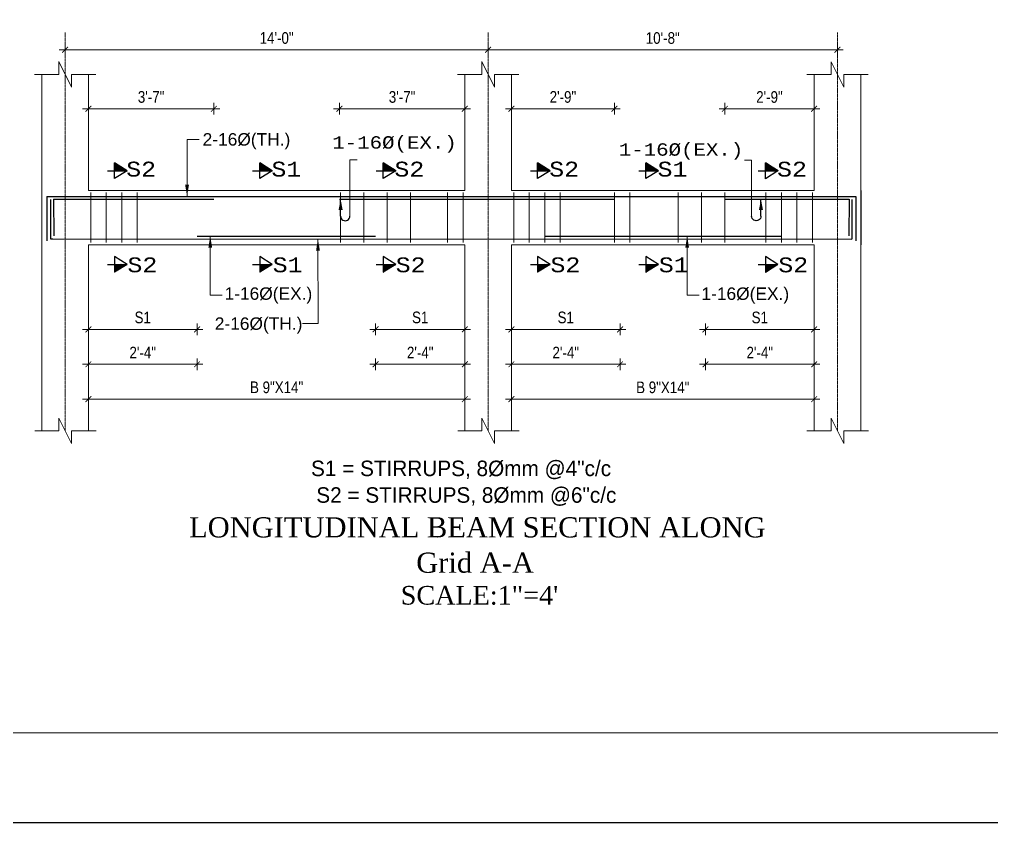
# Model space of a CAD drawing. Header units: inches. Extents: x -2812 to 9774, y -15726 to -746.
# Drawn here: x -1660 to -1159, y -12539 to -12125 of the extents above; entities that cross this region are included whole.
import ezdxf

# ---------------------------------------------------------------- set-up
doc = ezdxf.new("R2010")
doc.units = ezdxf.units.IN
doc.header["$LTSCALE"] = 17
doc.header["$MEASUREMENT"] = 0
for name, pattern in [('ACAD_ISO02W100', [15, 12, -3]), ('ACAD_ISO03W100', [30, 12, -18]), ('CENTER2', [1.125, 0.75, -0.125, 0.125, -0.125])]:
    doc.linetypes.add(name, pattern=pattern)
for name, color, linetype, lineweight in [('09 CONTINUITY', 7, 'Continuous', 9), ('15 CENTER', 113, 'CENTER2', 15), ('15 EXT BAR DIMENSION', 130, 'Continuous', 15), ('15 TEXT', 7, 'Continuous', 15), ('20 BEAM ELEVATION', 140, 'ACAD_ISO03W100', 20), ('20 BEAM SECTION ARROW', 7, 'ACAD_ISO02W100', 20), ('20 STIRRUPS', 137, 'Continuous', 20), ('25 BOT BAR', 12, 'Continuous', 25), ('30 EXTRABAR', 6, 'Continuous', 30), ('30 RENFORCEMENT', 12, 'Continuous', 30), ('ELE1', 3, 'Continuous', 9), ('MARK', 1, 'Continuous', 25), ('Profile ele', 4, 'Continuous', 25), ('RINF', 4, 'Continuous', 25)]:
    doc.layers.add(name, color=color, linetype=linetype, lineweight=lineweight)
doc.layers.add('Dim', color=1, linetype='Continuous')
doc.styles.add('ARIAL', font='arial.ttf')
doc.styles.add('CUNEW', font='cour.ttf')
doc.styles.add('ordinary', font='ARIALN.TTF')
doc.styles.add('TEX8', font='cour.ttf', dxfattribs={"width": 0.75})
doc.dimstyles.new('SUREN 1', dxfattribs={"dimtxt": 0.75, "dimasz": 6, "dimexe": 1.5, "dimexo": 1.5, "dimgap": 1, "dimtad": 1, "dimdec": 1, "dimzin": 3, "dimdsep": 46, "dimlunit": 4, "dimtxsty": 'TEX8', "dimblk": 'ARCHTICK', "dimcen": 0.09375, "dimclrd": 1, "dimclre": 1, "dimclrt": 256, "dimadec": 0, "dimazin": 0, "dimtfac": 0.75, "dimtdec": 1, "dimtmove": 1, "dimatfit": 3, "dimfxl": 1, "dimtolj": 1, "dimtzin": 0, "dimlwd": 9, "dimlwe": 9, "dimarcsym": 0})
doc.dimstyles.new('SUREN 4', dxfattribs={"dimtxt": 4, "dimasz": 3, "dimexe": 3, "dimexo": 0, "dimgap": 3, "dimtad": 1, "dimdec": 0, "dimzin": 3, "dimdsep": 46, "dimlunit": 4, "dimtxsty": 'ordinary', "dimblk": 'ARCHTICK', "dimcen": 8, "dimdle": 3, "dimclrd": 1, "dimclre": 5, "dimclrt": 256, "dimadec": 3, "dimazin": 0, "dimtfac": 1, "dimtdec": 0, "dimtmove": 1, "dimatfit": 3, "dimfxl": 3, "dimfxlon": 1, "dimfrac": 1, "dimtolj": 1, "dimtzin": 0, "dimlwd": 5, "dimlwe": 5, "dimarcsym": 0})

# ---------------------------------------------------------------- blocks, each defined once
blk = doc.blocks.new('_ArchTick')
at = {"color": 0, "linetype": 'ByBlock', "const_width": 0.15}
blk.add_lwpolyline([(-0.5, -0.5), (0.5, 0.5)], dxfattribs=at)
blk = doc.blocks.new('*D1368')
at = {"layer": 'Defpoints', "color": 0, "transparency": 16777216}
for p in [(16906.73, -9446.95), (16962.73, -9446.95), (16962.73, -9490.56)]:
    blk.add_point(p, dxfattribs=at)
at = {"layer": 'Dim', "color": 5, "lineweight": 5, "transparency": 16777216}
for p, q in [((16906.73, -9487.56), (16906.73, -9493.56)), ((16962.73, -9487.56), (16962.73, -9493.56))]:
    blk.add_line(p, q, dxfattribs=at)
at = {"layer": 'Dim', "color": 1, "lineweight": 5, "transparency": 16777216}
blk.add_line((16903.73, -9490.56), (16965.73, -9490.56), dxfattribs=at)
at = {"layer": 'Dim', "color": 1, "lineweight": 5, "transparency": 16777216, "xscale": 3, "yscale": 3, "zscale": 3, "rotation": 180}
blk.add_blockref('_ArchTick', (16906.73, -9490.56), dxfattribs=at)
at = {"layer": 'Dim', "color": 1, "lineweight": 5, "transparency": 16777216, "xscale": 3, "yscale": 3, "zscale": 3}
blk.add_blockref('_ArchTick', (16962.73, -9490.56), dxfattribs=at)
at = {"layer": 'Dim', "transparency": 16777216, "insert": (16934.73, -9484.45), "char_height": 6, "attachment_point": 5, "style": 'ordinary'}
blk.add_mtext('\\A1;S1', dxfattribs=at)
blk = doc.blocks.new('*D1369')
at = {"layer": 'Defpoints', "color": 0, "transparency": 16777216}
for p in [(16906.73, -9446.95), (16962.73, -9446.95), (16906.73, -9508.56)]:
    blk.add_point(p, dxfattribs=at)
at = {"layer": 'Dim', "color": 1, "lineweight": 5, "transparency": 16777216}
blk.add_line((16965.73, -9508.56), (16903.73, -9508.56), dxfattribs=at)
at = {"layer": 'Dim', "color": 5, "lineweight": 5, "transparency": 16777216}
for p, q in [((16906.73, -9505.56), (16906.73, -9511.56)), ((16962.73, -9505.56), (16962.73, -9511.56))]:
    blk.add_line(p, q, dxfattribs=at)
at = {"layer": 'Dim', "color": 1, "lineweight": 5, "transparency": 16777216, "xscale": 3, "yscale": 3, "zscale": 3, "rotation": 180}
blk.add_blockref('_ArchTick', (16906.73, -9508.56), dxfattribs=at)
at = {"layer": 'Dim', "color": 1, "lineweight": 5, "transparency": 16777216, "xscale": 3, "yscale": 3, "zscale": 3}
blk.add_blockref('_ArchTick', (16962.73, -9508.56), dxfattribs=at)
at = {"layer": 'Dim', "transparency": 16777216, "insert": (16934.73, -9502.54), "char_height": 6, "attachment_point": 5, "style": 'ordinary'}
blk.add_mtext('\\A1;2\'-4"', dxfattribs=at)
blk = doc.blocks.new('*D1370')
at = {"layer": 'Defpoints', "color": 0, "transparency": 16777216}
for p in [(17124.73, -9446.95), (17180.73, -9446.95), (17180.73, -9490.56)]:
    blk.add_point(p, dxfattribs=at)
at = {"layer": 'Dim', "color": 5, "lineweight": 5, "transparency": 16777216}
for p, q in [((17124.73, -9487.56), (17124.73, -9493.56)), ((17180.73, -9487.56), (17180.73, -9493.56))]:
    blk.add_line(p, q, dxfattribs=at)
at = {"layer": 'Dim', "color": 1, "lineweight": 5, "transparency": 16777216}
blk.add_line((17121.73, -9490.56), (17183.73, -9490.56), dxfattribs=at)
at = {"layer": 'Dim', "color": 1, "lineweight": 5, "transparency": 16777216, "xscale": 3, "yscale": 3, "zscale": 3, "rotation": 180}
blk.add_blockref('_ArchTick', (17124.73, -9490.56), dxfattribs=at)
at = {"layer": 'Dim', "color": 1, "lineweight": 5, "transparency": 16777216, "xscale": 3, "yscale": 3, "zscale": 3}
blk.add_blockref('_ArchTick', (17180.73, -9490.56), dxfattribs=at)
at = {"layer": 'Dim', "transparency": 16777216, "insert": (17152.73, -9484.45), "char_height": 6, "attachment_point": 5, "style": 'ordinary'}
blk.add_mtext('\\A1;S1', dxfattribs=at)
blk = doc.blocks.new('*D1371')
at = {"layer": 'Defpoints', "color": 0, "transparency": 16777216}
for p in [(17124.73, -9446.95), (17180.73, -9446.95), (17124.73, -9508.56)]:
    blk.add_point(p, dxfattribs=at)
at = {"layer": 'Dim', "color": 1, "lineweight": 5, "transparency": 16777216}
blk.add_line((17183.73, -9508.56), (17121.73, -9508.56), dxfattribs=at)
at = {"layer": 'Dim', "color": 5, "lineweight": 5, "transparency": 16777216}
for p, q in [((17124.73, -9505.56), (17124.73, -9511.56)), ((17180.73, -9505.56), (17180.73, -9511.56))]:
    blk.add_line(p, q, dxfattribs=at)
at = {"layer": 'Dim', "color": 1, "lineweight": 5, "transparency": 16777216, "xscale": 3, "yscale": 3, "zscale": 3, "rotation": 180}
blk.add_blockref('_ArchTick', (17124.73, -9508.56), dxfattribs=at)
at = {"layer": 'Dim', "color": 1, "lineweight": 5, "transparency": 16777216, "xscale": 3, "yscale": 3, "zscale": 3}
blk.add_blockref('_ArchTick', (17180.73, -9508.56), dxfattribs=at)
at = {"layer": 'Dim', "transparency": 16777216, "insert": (17152.73, -9502.54), "char_height": 6, "attachment_point": 5, "style": 'ordinary'}
blk.add_mtext('\\A1;2\'-4"', dxfattribs=at)
blk = doc.blocks.new('*D1372')
at = {"layer": 'Defpoints', "color": 0, "transparency": 16777216}
for p in [(17054.73, -9446.95), (17100.73, -9446.95), (17054.73, -9490.56)]:
    blk.add_point(p, dxfattribs=at)
at = {"layer": 'Dim', "color": 5, "lineweight": 5, "transparency": 16777216}
for p, q in [((17054.73, -9487.56), (17054.73, -9493.56)), ((17100.73, -9487.56), (17100.73, -9493.56))]:
    blk.add_line(p, q, dxfattribs=at)
at = {"layer": 'Dim', "color": 1, "lineweight": 5, "transparency": 16777216}
blk.add_line((17103.73, -9490.56), (17051.73, -9490.56), dxfattribs=at)
at = {"layer": 'Dim', "color": 1, "lineweight": 5, "transparency": 16777216, "xscale": 3, "yscale": 3, "zscale": 3, "rotation": 180}
blk.add_blockref('_ArchTick', (17054.73, -9490.56), dxfattribs=at)
at = {"layer": 'Dim', "color": 1, "lineweight": 5, "transparency": 16777216, "xscale": 3, "yscale": 3, "zscale": 3}
blk.add_blockref('_ArchTick', (17100.73, -9490.56), dxfattribs=at)
at = {"layer": 'Dim', "transparency": 16777216, "insert": (17077.73, -9484.45), "char_height": 6, "attachment_point": 5, "style": 'ordinary'}
blk.add_mtext('\\A1;S1', dxfattribs=at)
blk = doc.blocks.new('*D1373')
at = {"layer": 'Defpoints', "color": 0, "transparency": 16777216}
for p in [(17054.73, -9446.95), (17100.73, -9446.95), (17054.73, -9508.56)]:
    blk.add_point(p, dxfattribs=at)
at = {"layer": 'Dim', "color": 1, "lineweight": 5, "transparency": 16777216}
blk.add_line((17103.73, -9508.56), (17051.73, -9508.56), dxfattribs=at)
at = {"layer": 'Dim', "color": 5, "lineweight": 5, "transparency": 16777216}
for p, q in [((17054.73, -9505.56), (17054.73, -9511.56)), ((17100.73, -9505.56), (17100.73, -9511.56))]:
    blk.add_line(p, q, dxfattribs=at)
at = {"layer": 'Dim', "color": 1, "lineweight": 5, "transparency": 16777216, "xscale": 3, "yscale": 3, "zscale": 3, "rotation": 180}
blk.add_blockref('_ArchTick', (17054.73, -9508.56), dxfattribs=at)
at = {"layer": 'Dim', "color": 1, "lineweight": 5, "transparency": 16777216, "xscale": 3, "yscale": 3, "zscale": 3}
blk.add_blockref('_ArchTick', (17100.73, -9508.56), dxfattribs=at)
at = {"layer": 'Dim', "transparency": 16777216, "insert": (17077.73, -9502.54), "char_height": 6, "attachment_point": 5, "style": 'ordinary'}
blk.add_mtext('\\A1;2\'-4"', dxfattribs=at)
blk = doc.blocks.new('*D1374')
at = {"layer": 'Defpoints', "color": 0, "transparency": 16777216}
for p in [(17224.73, -9446.97), (17280.73, -9446.97), (17280.73, -9490.58)]:
    blk.add_point(p, dxfattribs=at)
at = {"layer": 'Dim', "color": 5, "lineweight": 5, "transparency": 16777216}
for p, q in [((17224.73, -9487.58), (17224.73, -9493.58)), ((17280.73, -9487.58), (17280.73, -9493.58))]:
    blk.add_line(p, q, dxfattribs=at)
at = {"layer": 'Dim', "color": 1, "lineweight": 5, "transparency": 16777216}
blk.add_line((17221.73, -9490.58), (17283.73, -9490.58), dxfattribs=at)
at = {"layer": 'Dim', "color": 1, "lineweight": 5, "transparency": 16777216, "xscale": 3, "yscale": 3, "zscale": 3, "rotation": 180}
blk.add_blockref('_ArchTick', (17224.73, -9490.58), dxfattribs=at)
at = {"layer": 'Dim', "color": 1, "lineweight": 5, "transparency": 16777216, "xscale": 3, "yscale": 3, "zscale": 3}
blk.add_blockref('_ArchTick', (17280.73, -9490.58), dxfattribs=at)
at = {"layer": 'Dim', "transparency": 16777216, "insert": (17252.73, -9484.47), "char_height": 6, "attachment_point": 5, "style": 'ordinary'}
blk.add_mtext('\\A1;S1', dxfattribs=at)
blk = doc.blocks.new('*D1375')
at = {"layer": 'Defpoints', "color": 0, "transparency": 16777216}
for p in [(17224.73, -9446.97), (17280.73, -9446.97), (17280.73, -9508.58)]:
    blk.add_point(p, dxfattribs=at)
at = {"layer": 'Dim', "color": 1, "lineweight": 5, "transparency": 16777216}
blk.add_line((17221.73, -9508.58), (17283.73, -9508.58), dxfattribs=at)
at = {"layer": 'Dim', "color": 5, "lineweight": 5, "transparency": 16777216}
for p, q in [((17224.73, -9505.58), (17224.73, -9511.58)), ((17280.73, -9505.58), (17280.73, -9511.58))]:
    blk.add_line(p, q, dxfattribs=at)
at = {"layer": 'Dim', "color": 1, "lineweight": 5, "transparency": 16777216, "xscale": 3, "yscale": 3, "zscale": 3, "rotation": 180}
blk.add_blockref('_ArchTick', (17224.73, -9508.58), dxfattribs=at)
at = {"layer": 'Dim', "color": 1, "lineweight": 5, "transparency": 16777216, "xscale": 3, "yscale": 3, "zscale": 3}
blk.add_blockref('_ArchTick', (17280.73, -9508.58), dxfattribs=at)
at = {"layer": 'Dim', "transparency": 16777216, "insert": (17252.73, -9502.56), "char_height": 6, "attachment_point": 5, "style": 'ordinary'}
blk.add_mtext('\\A1;2\'-4"', dxfattribs=at)
blk = doc.blocks.new('*D1376')
at = {"layer": 'Defpoints', "color": 0, "transparency": 16777216}
for p in [(16906.73, -9526.56), (17100.73, -9526.56), (17100.73, -9526.56)]:
    blk.add_point(p, dxfattribs=at)
at = {"layer": 'Dim', "color": 5, "lineweight": 5, "transparency": 16777216}
for p, q in [((16906.73, -9526.56), (16906.73, -9523.56)), ((17100.73, -9526.56), (17100.73, -9523.56))]:
    blk.add_line(p, q, dxfattribs=at)
at = {"layer": 'Dim', "color": 1, "lineweight": 5, "transparency": 16777216}
blk.add_line((16903.73, -9526.56), (17103.73, -9526.56), dxfattribs=at)
at = {"layer": 'Dim', "color": 1, "lineweight": 5, "transparency": 16777216, "xscale": 3, "yscale": 3, "zscale": 3, "rotation": 180}
blk.add_blockref('_ArchTick', (16906.73, -9526.56), dxfattribs=at)
at = {"layer": 'Dim', "color": 1, "lineweight": 5, "transparency": 16777216, "xscale": 3, "yscale": 3, "zscale": 3}
blk.add_blockref('_ArchTick', (17100.73, -9526.56), dxfattribs=at)
at = {"layer": 'Dim', "transparency": 16777216, "insert": (17003.73, -9520.49), "char_height": 6, "attachment_point": 5, "style": 'ordinary'}
blk.add_mtext('\\A1;B 9"X14"', dxfattribs=at)
blk = doc.blocks.new('*D1377')
at = {"layer": 'Defpoints', "color": 0, "transparency": 16777216}
for p in [(17124.73, -9526.56), (17280.73, -9526.58, 0), (17280.73, -9526.58)]:
    blk.add_point(p, dxfattribs=at)
at = {"layer": 'Dim', "color": 5, "lineweight": 5, "transparency": 16777216}
for p, q in [((17280.73, -9526.58), (17280.73, -9523.58)), ((17124.73, -9526.56), (17124.73, -9529.58))]:
    blk.add_line(p, q, dxfattribs=at)
at = {"layer": 'Dim', "color": 1, "lineweight": 5, "transparency": 16777216}
blk.add_line((17121.73, -9526.58), (17283.73, -9526.58), dxfattribs=at)
at = {"layer": 'Dim', "color": 1, "lineweight": 5, "transparency": 16777216, "xscale": 3, "yscale": 3, "zscale": 3, "rotation": 180}
blk.add_blockref('_ArchTick', (17124.73, -9526.58), dxfattribs=at)
at = {"layer": 'Dim', "color": 1, "lineweight": 5, "transparency": 16777216, "xscale": 3, "yscale": 3, "zscale": 3}
blk.add_blockref('_ArchTick', (17280.73, -9526.58), dxfattribs=at)
at = {"layer": 'Dim', "transparency": 16777216, "insert": (17202.73, -9520.51), "char_height": 6, "attachment_point": 5, "style": 'ordinary'}
blk.add_mtext('\\A1;B 9"X14"', dxfattribs=at)
blk = doc.blocks.new('A$C760A2D39')
at = {"layer": 'MARK', "color": 2}
blk.add_line((0.65, 1.5), (0.65, 6.92), dxfattribs=at)
blk.add_ellipse((2.15, 1.5), major_axis=(-1.06, 1.06), ratio=1, start_param=0.785398, end_param=3.926991, dxfattribs=at)
blk.add_solid([(1.3, 3.47), (0.65, 6.93), (0, 3.47)], dxfattribs=at)
blk = doc.blocks.new('A$C685A745A')
at = {"layer": '20 BEAM ELEVATION', "linetype": 'Continuous', "lineweight": 20, "ltscale": 10}
blk.add_lwpolyline([(3.65, 1.47), (3.65, 19.57), (5.96, 19.57)], dxfattribs=at)
at = {"layer": '20 BEAM SECTION ARROW', "color": 6, "linetype": 'Continuous'}
blk.add_blockref('A$C760A2D39', (0, -0.01), dxfattribs=at)
blk = doc.blocks.new('*D1378')
at = {"layer": 'Defpoints', "color": 0, "transparency": 16777216}
for p in [(17177.84, -9376.78), (17124.73, -9418.95), (17177.84, -9423.47)]:
    blk.add_point(p, dxfattribs=at)
at = {"layer": 'Dim', "color": 1, "lineweight": 5, "transparency": 16777216}
blk.add_line((17121.73, -9376.78), (17180.84, -9376.78), dxfattribs=at)
at = {"layer": 'Dim', "color": 5, "lineweight": 5, "transparency": 16777216}
for p, q in [((17124.73, -9379.78), (17124.73, -9373.78)), ((17177.84, -9379.78), (17177.84, -9373.78))]:
    blk.add_line(p, q, dxfattribs=at)
at = {"layer": 'Dim', "color": 1, "lineweight": 5, "transparency": 16777216, "xscale": 3, "yscale": 3, "zscale": 3, "rotation": 180}
blk.add_blockref('_ArchTick', (17124.73, -9376.78), dxfattribs=at)
at = {"layer": 'Dim', "color": 1, "lineweight": 5, "transparency": 16777216, "xscale": 3, "yscale": 3, "zscale": 3}
blk.add_blockref('_ArchTick', (17177.84, -9376.78), dxfattribs=at)
at = {"layer": 'Dim', "transparency": 16777216, "insert": (17151.28, -9370.72), "char_height": 6, "attachment_point": 5, "style": 'ordinary'}
blk.add_mtext('\\A1;2\'-9"', dxfattribs=at)
blk = doc.blocks.new('*D1379')
at = {"layer": 'Defpoints', "color": 0, "transparency": 16777216}
for p in [(17280.73, -9376.8), (17234.72, -9423.47), (17280.73, -9418.97)]:
    blk.add_point(p, dxfattribs=at)
at = {"layer": 'Dim', "color": 1, "lineweight": 5, "transparency": 16777216}
blk.add_line((17231.72, -9376.8), (17283.73, -9376.8), dxfattribs=at)
at = {"layer": 'Dim', "color": 5, "lineweight": 5, "transparency": 16777216}
for p, q in [((17234.72, -9379.8), (17234.72, -9373.8)), ((17280.73, -9379.8), (17280.73, -9373.8))]:
    blk.add_line(p, q, dxfattribs=at)
at = {"layer": 'Dim', "color": 1, "lineweight": 5, "transparency": 16777216, "xscale": 3, "yscale": 3, "zscale": 3, "rotation": 180}
blk.add_blockref('_ArchTick', (17234.72, -9376.8), dxfattribs=at)
at = {"layer": 'Dim', "color": 1, "lineweight": 5, "transparency": 16777216, "xscale": 3, "yscale": 3, "zscale": 3}
blk.add_blockref('_ArchTick', (17280.73, -9376.8), dxfattribs=at)
at = {"layer": 'Dim', "transparency": 16777216, "insert": (17257.72, -9370.74), "char_height": 6, "attachment_point": 5, "style": 'ordinary'}
blk.add_mtext('\\A1;2\'-9"', dxfattribs=at)
blk = doc.blocks.new('*D1380')
at = {"layer": 'Defpoints', "color": 0, "transparency": 16777216}
for p in [(16971.39, -9376.78), (16906.73, -9418.95), (16971.39, -9423.45, 0)]:
    blk.add_point(p, dxfattribs=at)
at = {"layer": 'Dim', "color": 1, "lineweight": 5, "transparency": 16777216}
blk.add_line((16903.73, -9376.78), (16974.39, -9376.78), dxfattribs=at)
at = {"layer": 'Dim', "color": 5, "lineweight": 5, "transparency": 16777216}
for p, q in [((16906.73, -9379.78), (16906.73, -9373.78)), ((16971.39, -9379.78), (16971.39, -9373.78))]:
    blk.add_line(p, q, dxfattribs=at)
at = {"layer": 'Dim', "color": 1, "lineweight": 5, "transparency": 16777216, "xscale": 3, "yscale": 3, "zscale": 3, "rotation": 180}
blk.add_blockref('_ArchTick', (16906.73, -9376.78), dxfattribs=at)
at = {"layer": 'Dim', "color": 1, "lineweight": 5, "transparency": 16777216, "xscale": 3, "yscale": 3, "zscale": 3}
blk.add_blockref('_ArchTick', (16971.39, -9376.78), dxfattribs=at)
at = {"layer": 'Dim', "transparency": 16777216, "insert": (16939.06, -9370.72), "char_height": 6, "attachment_point": 5, "style": 'ordinary'}
blk.add_mtext('\\A1;3\'-7"', dxfattribs=at)
blk = doc.blocks.new('*D1381')
at = {"layer": 'Defpoints', "color": 0, "transparency": 16777216}
for p in [(17100.73, -9376.78), (17036.06, -9418.95), (17100.73, -9423.45, 0)]:
    blk.add_point(p, dxfattribs=at)
at = {"layer": 'Dim', "color": 1, "lineweight": 5, "transparency": 16777216}
blk.add_line((17033.06, -9376.78), (17103.73, -9376.78), dxfattribs=at)
at = {"layer": 'Dim', "color": 5, "lineweight": 5, "transparency": 16777216}
for p, q in [((17036.06, -9379.78), (17036.06, -9373.78)), ((17100.73, -9379.78), (17100.73, -9373.78))]:
    blk.add_line(p, q, dxfattribs=at)
at = {"layer": 'Dim', "color": 1, "lineweight": 5, "transparency": 16777216, "xscale": 3, "yscale": 3, "zscale": 3, "rotation": 180}
blk.add_blockref('_ArchTick', (17036.06, -9376.78), dxfattribs=at)
at = {"layer": 'Dim', "color": 1, "lineweight": 5, "transparency": 16777216, "xscale": 3, "yscale": 3, "zscale": 3}
blk.add_blockref('_ArchTick', (17100.73, -9376.78), dxfattribs=at)
at = {"layer": 'Dim', "transparency": 16777216, "insert": (17068.39, -9370.72), "char_height": 6, "attachment_point": 5, "style": 'ordinary'}
blk.add_mtext('\\A1;3\'-7"', dxfattribs=at)
blk = doc.blocks.new('*D1421')
at = {"layer": 'Defpoints', "color": 0, "transparency": 16777216}
for p in [(16894.73, -9337.47), (17112.73, -9337.47), (16894.73, -9346.37)]:
    blk.add_point(p, dxfattribs=at)
at = {"layer": 'Dim', "color": 5, "lineweight": 5, "transparency": 16777216}
for p, q in [((16894.73, -9343.37), (16894.73, -9349.37)), ((17112.73, -9343.37), (17112.73, -9349.37))]:
    blk.add_line(p, q, dxfattribs=at)
at = {"layer": 'Dim', "color": 1, "lineweight": 5, "transparency": 16777216}
blk.add_line((17115.73, -9346.37), (16891.73, -9346.37), dxfattribs=at)
at = {"layer": 'Dim', "color": 1, "lineweight": 5, "transparency": 16777216, "xscale": 3, "yscale": 3, "zscale": 3, "rotation": 180}
blk.add_blockref('_ArchTick', (16894.73, -9346.37), dxfattribs=at)
at = {"layer": 'Dim', "color": 1, "lineweight": 5, "transparency": 16777216, "xscale": 3, "yscale": 3, "zscale": 3}
blk.add_blockref('_ArchTick', (17112.73, -9346.37), dxfattribs=at)
at = {"layer": 'Dim', "transparency": 16777216, "insert": (17003.73, -9340.31), "char_height": 6, "attachment_point": 5, "style": 'ordinary'}
blk.add_mtext('\\A1;14\'-0"', dxfattribs=at)
blk = doc.blocks.new('*D1422')
at = {"layer": 'Defpoints', "color": 0, "transparency": 16777216}
for p in [(17112.73, -9337.47), (17292.73, -9337.49, 0), (17112.73, -9346.39)]:
    blk.add_point(p, dxfattribs=at)
at = {"layer": 'Dim', "color": 5, "lineweight": 5, "transparency": 16777216}
for p, q in [((17112.73, -9343.39), (17112.73, -9349.39)), ((17292.73, -9343.39), (17292.73, -9349.39))]:
    blk.add_line(p, q, dxfattribs=at)
at = {"layer": 'Dim', "color": 1, "lineweight": 5, "transparency": 16777216}
blk.add_line((17295.73, -9346.39), (17109.73, -9346.39), dxfattribs=at)
at = {"layer": 'Dim', "color": 1, "lineweight": 5, "transparency": 16777216, "xscale": 3, "yscale": 3, "zscale": 3, "rotation": 180}
blk.add_blockref('_ArchTick', (17112.73, -9346.39), dxfattribs=at)
at = {"layer": 'Dim', "color": 1, "lineweight": 5, "transparency": 16777216, "xscale": 3, "yscale": 3, "zscale": 3}
blk.add_blockref('_ArchTick', (17292.73, -9346.39), dxfattribs=at)
at = {"layer": 'Dim', "transparency": 16777216, "insert": (17202.73, -9340.33), "char_height": 6, "attachment_point": 5, "style": 'ordinary'}
blk.add_mtext('\\A1;10\'-8"', dxfattribs=at)
blk = doc.blocks.new('BS5')
at = {"layer": 'RINF'}
h = blk.add_hatch(dxfattribs=at)
h.set_pattern_fill('ANSI31', color=1, scale=0.029257, style=0)
h.set_pattern_definition([(135.000000013, (-53009.1867894, -24797.3761724), (0.00271529004177, 0.00271529004057), [])])
h.paths.add_polyline_path([(16920.23, -9404.65), (16926.63, -9408.74), (16920.23, -9408.74)])
h = blk.add_hatch(dxfattribs=at)
h.set_pattern_fill('ANSI31', color=1, scale=0.029257, style=0)
h.set_pattern_definition([(135.000000013, (-52934.346528, -24797.3761724), (0.00271529004177, 0.00271529004057), [])])
h.paths.add_polyline_path([(16995.07, -9404.65), (17001.47, -9408.74), (16995.07, -9408.74)])
h = blk.add_hatch(dxfattribs=at)
h.set_pattern_fill('ANSI31', color=1, scale=0.029257, style=0)
h.set_pattern_definition([(135.000000013, (-52870.7125903, -24797.3761724), (0.00271529004177, 0.00271529004057), [])])
h.paths.add_polyline_path([(17058.7, -9404.65), (17065.11, -9408.74), (17058.7, -9408.74)])
h = blk.add_hatch(dxfattribs=at)
h.set_pattern_fill('ANSI31', color=1, scale=0.029257, style=0)
h.set_pattern_definition([(135.000000013, (-52791.1867894, -24797.3761724), (0.00271529004177, 0.00271529004057), [])])
h.paths.add_polyline_path([(17138.23, -9404.65), (17144.63, -9408.74), (17138.23, -9408.74)])
h = blk.add_hatch(dxfattribs=at)
h.set_pattern_fill('ANSI31', color=1, scale=0.029257, style=0)
h.set_pattern_definition([(135.000000013, (-53133.346528, -24797.3860305), (0.00271529004177, 0.00271529004057), [])])
h.paths.add_polyline_path([(17194.07, -9404.66), (17200.47, -9408.75), (17194.07, -9408.75)])
h = blk.add_hatch(dxfattribs=at)
h.set_pattern_fill('ANSI31', color=1, scale=0.029257, style=0)
h.set_pattern_definition([(135.000000013, (-52673.7545873, -24797.3958885), (0.00271529004177, 0.00271529004057), [])])
h.paths.add_polyline_path([(17255.66, -9404.67), (17262.06, -9408.76), (17255.66, -9408.76)])
h = blk.add_hatch(dxfattribs=at)
h.set_pattern_fill('ANSI31', color=1, scale=1.6, style=0)
h.set_pattern_definition([(135.000000013, (-3778082.79719, -826590.19668), (0.148492424155, 0.148492424089), [])])
h.paths.add_polyline_path([(16920.23, -9461.14), (16926.63, -9457.05), (16920.23, -9457.05)])
h = blk.add_hatch(dxfattribs=at)
h.set_pattern_fill('ANSI31', color=1, scale=1.6, style=0)
h.set_pattern_definition([(135.000000013, (-3778007.95692, -826590.19668), (0.148492424155, 0.148492424089), [])])
h.paths.add_polyline_path([(16995.07, -9461.14), (17001.47, -9457.05), (16995.07, -9457.05)])
h = blk.add_hatch(dxfattribs=at)
h.set_pattern_fill('ANSI31', color=1, scale=1.6, style=0)
h.set_pattern_definition([(135.000000013, (-3777944.32299, -826590.19668), (0.148492424155, 0.148492424089), [])])
h.paths.add_polyline_path([(17058.7, -9461.14), (17065.11, -9457.05), (17058.7, -9457.05)])
h = blk.add_hatch(dxfattribs=at)
h.set_pattern_fill('ANSI31', color=1, scale=1.6, style=0)
h.set_pattern_definition([(135.000000013, (-3777864.79719, -826590.19668), (0.148492424155, 0.148492424089), [])])
h.paths.add_polyline_path([(17138.23, -9461.14), (17144.63, -9457.05), (17138.23, -9457.05)])
h = blk.add_hatch(dxfattribs=at)
h.set_pattern_fill('ANSI31', color=1, scale=1.6, style=0)
h.set_pattern_definition([(135.000000013, (-3778206.95692, -826590.20654), (0.148492424155, 0.148492424089), [])])
h.paths.add_polyline_path([(17194.07, -9461.15), (17200.47, -9457.06), (17194.07, -9457.06)])
h = blk.add_hatch(dxfattribs=at)
h.set_pattern_fill('ANSI31', color=1, scale=1.6, style=0)
h.set_pattern_definition([(135.000000013, (-3777747.36498, -826590.2164), (0.148492424155, 0.148492424089), [])])
h.paths.add_polyline_path([(17255.66, -9461.16), (17262.06, -9457.07), (17255.66, -9457.07)])
at = {"layer": '09 CONTINUITY', "color": 2, "lineweight": 5, "ltscale": 25}
for points in [[(16879.01, -9359.12), (16891.51, -9359.12), (16891.51, -9352.49), (16898.05, -9365.66), (16898.05, -9359.12), (16910.63, -9359.12)], [(17097.01, -9359.12), (17109.51, -9359.12), (17109.51, -9352.49), (17116.05, -9365.66), (17116.05, -9359.12), (17128.63, -9359.12)], [(16879.05, -9542.95), (16891.56, -9542.95), (16891.56, -9536.32), (16898.09, -9549.49), (16898.09, -9542.95), (16910.68, -9542.95)], [(17097.05, -9542.95), (17109.56, -9542.95), (17109.56, -9536.32), (17116.09, -9549.49), (17116.09, -9542.95), (17128.68, -9542.95)]]:
    blk.add_lwpolyline(points, dxfattribs=at)
at = {"layer": '09 CONTINUITY', "color": 2, "lineweight": 5, "ltscale": 25, "elevation": 0}
for points in [[(17277.01, -9359.14), (17289.51, -9359.14), (17289.51, -9352.51), (17296.05, -9365.68), (17296.05, -9359.14), (17308.63, -9359.14)], [(17277.05, -9542.97), (17289.56, -9542.97), (17289.56, -9536.34), (17296.09, -9549.51), (17296.09, -9542.97), (17308.68, -9542.97)]]:
    blk.add_lwpolyline(points, dxfattribs=at)
at = {"layer": '15 CENTER', "ltscale": 0.05}
for p, q in [((16894.73, -9337.47), (16894.73, -9542.71)), ((17112.73, -9337.47), (17112.73, -9542.71)), ((17292.73, -9337.49, 0), (17292.73, -9542.73, 0))]:
    blk.add_line(p, q, dxfattribs=at)
at = {"layer": '20 BEAM ELEVATION', "linetype": 'ByBlock', "ltscale": 20}
for p, q in [((16882.73, -9359.12), (16882.73, -9446.95)), ((16906.73, -9359.12), (16906.73, -9418.95)), ((17100.73, -9359.12), (17100.73, -9418.95)), ((17124.73, -9359.12), (17124.73, -9418.95)), ((17280.73, -9359.14, 0), (17280.73, -9418.97, 0)), ((17304.73, -9359.14, 0), (17304.73, -9418.97, 0)), ((16906.73, -9418.95), (17100.73, -9418.95)), ((17124.73, -9418.95), (17280.73, -9418.97, 0)), ((16882.73, -9446.95), (16882.73, -9542.95)), ((16906.73, -9446.95), (16906.73, -9542.95)), ((16906.73, -9446.95), (17100.73, -9446.95)), ((17100.73, -9446.95), (17100.73, -9542.95)), ((17124.73, -9446.95), (17124.73, -9542.95)), ((17124.73, -9446.95), (17280.73, -9446.97, 0)), ((17280.73, -9446.97, 0), (17280.73, -9542.97, 0)), ((17304.73, -9446.97, 0), (17304.73, -9542.97, 0))]:
    blk.add_line(p, q, dxfattribs=at)
at = {"layer": '20 STIRRUPS'}
for p, q in [((16907.92, -9420.01), (16907.92, -9445.78)), ((16915.92, -9420.01), (16915.92, -9445.78)), ((16923.92, -9420.01), (16923.92, -9445.78)), ((16931.92, -9420.01), (16931.92, -9445.78)), ((17036.72, -9420.01), (17036.72, -9445.78)), ((17048.72, -9420.01), (17048.72, -9445.78)), ((17060.72, -9420.01), (17060.72, -9445.78)), ((17072.72, -9420.01), (17072.72, -9445.78)), ((17091.84, -9420.01), (17091.84, -9445.78)), ((17099.84, -9420.01), (17099.84, -9445.78)), ((17125.92, -9420.01), (17125.92, -9445.78)), ((17133.92, -9420.01), (17133.92, -9445.78)), ((17141.92, -9420.01), (17141.92, -9445.78)), ((17149.92, -9420.01), (17149.92, -9445.78)), ((17177.84, -9420.01), (17177.84, -9445.78)), ((17185.84, -9420.01), (17185.84, -9445.78)), ((17210.72, -9420.03, 0), (17210.72, -9445.8, 0)), ((17222.72, -9420.03, 0), (17222.72, -9445.8, 0)), ((17234.72, -9420.03, 0), (17234.72, -9445.8, 0)), ((17255.84, -9420.03, 0), (17255.84, -9445.8, 0)), ((17263.84, -9420.03, 0), (17263.84, -9445.8, 0)), ((17271.84, -9420.03, 0), (17271.84, -9445.8, 0)), ((17279.84, -9420.03, 0), (17279.84, -9445.8, 0))]:
    blk.add_line(p, q, dxfattribs=at)
at = {"layer": '30 EXTRABAR', "lineweight": 30, "ltscale": 0.75}
for p, q in [((16888.71, -9423.45, 0), (16888.85, -9442.27, 0)), ((17234.72, -9423.47, 0), (17298.78, -9423.47, 0)), ((17298.78, -9423.47, 0), (17298.6, -9442.29, 0)), ((16962.73, -9442.48), (17054.73, -9442.49)), ((17141.92, -9442.5), (17263.84, -9442.53, 0))]:
    blk.add_line(p, q, dxfattribs=at)
at = {"layer": '30 EXTRABAR', "lineweight": 30, "ltscale": 0.75, "elevation": 0, "flags": 128}
for points in [[(16888.71, -9423.45), (16971.39, -9423.45)], [(17036.06, -9423.45), (17177.84, -9423.47)]]:
    blk.add_lwpolyline(points, dxfattribs=at)
at = {"layer": '30 RENFORCEMENT', "lineweight": 30, "ltscale": 0.75}
for p, q in [((16885.26, -9421.98), (16885.26, -9444.87)), ((16885.26, -9422), (17302.2, -9422, 0)), ((16887.26, -9423.51), (16887.26, -9443.95)), ((17300.2, -9423.53, 0), (17300.2, -9443.97, 0)), ((17302.2, -9422, 0), (17302.2, -9444.89, 0)), ((16887.26, -9443.95), (16888.41, -9443.95)), ((16888.41, -9443.95), (17300.2, -9443.97, 0))]:
    blk.add_line(p, q, dxfattribs=at)
at = {"layer": 'Profile ele'}
blk.add_line((17304.73, -9418.97, 0), (17304.73, -9446.97, 0), dxfattribs=at)
at = {"layer": 'RINF', "color": 1}
for p, q in [((16920.23, -9412.83), (16920.23, -9404.65)), ((16926.63, -9408.74), (16920.23, -9404.65)), ((16995.07, -9412.83), (16995.07, -9404.65)), ((17001.47, -9408.74), (16995.07, -9404.65)), ((17058.7, -9412.83), (17058.7, -9404.65)), ((17065.11, -9408.74), (17058.7, -9404.65)), ((17138.23, -9412.83), (17138.23, -9404.65)), ((17144.63, -9408.74), (17138.23, -9404.65)), ((17194.07, -9412.84, 0), (17194.07, -9404.66, 0)), ((17200.47, -9408.75, 0), (17194.07, -9404.66, 0)), ((17255.66, -9412.85, 0), (17255.66, -9404.67, 0)), ((17262.06, -9408.76, 0), (17255.66, -9404.67, 0)), ((16916.49, -9408.74), (16926.63, -9408.74)), ((16926.63, -9408.74), (16920.23, -9412.83)), ((16991.33, -9408.74), (17001.47, -9408.74)), ((17001.47, -9408.74), (16995.07, -9412.83)), ((17054.96, -9408.74), (17065.11, -9408.74)), ((17065.11, -9408.74), (17058.7, -9412.83)), ((17134.49, -9408.74), (17144.63, -9408.74)), ((17144.63, -9408.74), (17138.23, -9412.83)), ((17190.33, -9408.75, 0), (17200.47, -9408.75, 0)), ((17200.47, -9408.75, 0), (17194.07, -9412.84, 0)), ((17251.92, -9408.76, 0), (17262.06, -9408.76, 0)), ((17262.06, -9408.76, 0), (17255.66, -9412.85, 0)), ((16920.23, -9452.96, 0), (16920.23, -9461.14, 0)), ((16926.63, -9457.05, 0), (16920.23, -9452.96, 0)), ((16995.07, -9452.96, 0), (16995.07, -9461.14, 0)), ((17001.47, -9457.05, 0), (16995.07, -9452.96, 0)), ((17058.7, -9452.96, 0), (17058.7, -9461.14, 0)), ((17065.11, -9457.05, 0), (17058.7, -9452.96, 0)), ((17138.23, -9452.96, 0), (17138.23, -9461.14, 0)), ((17144.63, -9457.05, 0), (17138.23, -9452.96, 0)), ((17194.07, -9452.97, 0), (17194.07, -9461.15, 0)), ((17200.47, -9457.06, 0), (17194.07, -9452.97, 0)), ((17255.66, -9452.98, 0), (17255.66, -9461.16, 0)), ((17262.06, -9457.07, 0), (17255.66, -9452.98, 0)), ((16916.49, -9457.05, 0), (16926.63, -9457.05, 0)), ((16926.63, -9457.05, 0), (16920.23, -9461.14, 0)), ((16991.33, -9457.05, 0), (17001.47, -9457.05, 0)), ((17001.47, -9457.05, 0), (16995.07, -9461.14, 0)), ((17054.96, -9457.05, 0), (17065.11, -9457.05, 0)), ((17065.11, -9457.05, 0), (17058.7, -9461.14, 0)), ((17134.49, -9457.05, 0), (17144.63, -9457.05, 0)), ((17144.63, -9457.05, 0), (17138.23, -9461.14, 0)), ((17190.33, -9457.06, 0), (17200.47, -9457.06, 0)), ((17200.47, -9457.06, 0), (17194.07, -9461.15, 0)), ((17251.92, -9457.07, 0), (17262.06, -9457.07, 0)), ((17262.06, -9457.07, 0), (17255.66, -9461.16, 0))]:
    blk.add_line(p, q, dxfattribs=at)
at = {"layer": '15 EXT BAR DIMENSION', "xscale": -1.599999999998545, "yscale": 1.599999999998545, "zscale": 1.600000000000193}
blk.add_blockref('A$C685A745A', (17254.38, -9434.53, 0), dxfattribs=at)
at = {"layer": '15 TEXT', "xscale": 1.600000000000364, "yscale": 1.600000000000364, "zscale": 1.600000000000364}
blk.add_blockref('A$C685A745A', (17035.68, -9434.52), dxfattribs=at)
at = {"layer": '15 EXT BAR DIMENSION', "style": 'CUNEW'}
for p in [(17032.43, -9397.35), (17180.08, -9401, 0)]:
    blk.add_text('1-16%%C(EX.)', height=6.4, dxfattribs=at).set_placement(p)
at = {"layer": '15 TEXT', "style": 'ARIAL'}
for s, p in [('2-16%%C(TH.)', (16965.59, -9395.77, 0)), ('1-16%%C(EX.)', (16976.88, -9475.31, 0)), ('1-16%%C(EX.)', (17222.66, -9475.36, 0)), ('2-16%%C(TH.)', (16971.85, -9490.81, 0))]:
    blk.add_text(s, height=6.4, dxfattribs=at).set_placement(p)
at = {"layer": '15 TEXT', "char_height": 8, "width": 214.0919}
for s, insert, attachment_point in [('S1 = STIRRUPS, 8%%Cmm @4"c/c', (17021.45, -9558.27, 0), 1), ('S2 = STIRRUPS, 8%%Cmm @6"c/c', (17101.5, -9572.01, 0), 2)]:
    blk.add_mtext(s, dxfattribs=dict(at, insert=insert, attachment_point=attachment_point))
at = {"layer": '15 TEXT', "style": 'ARIAL'}
for s, insert, char_height, width, attachment_point in [('{\\fTimes New Roman|b0|i0|c0|p18;LONGITUDINAL BEAM SECTION ALONG }', (17107.17, -9587.48, 0), 10.4, 641.259, 2), ('{\\fTimes New Roman|b0|i0|c0|p18;Grid A-A}', (17106, -9605.71, 0), 10.4, 354.6503, 2), ('{\\fTimes New Roman|b0|i0|c0|p18;SCALE:1"=4\'}', (17067.69, -9622.93, 0), 9.6, 487.7637, 1)]:
    blk.add_mtext(s, dxfattribs=dict(at, insert=insert, char_height=char_height, width=width, attachment_point=attachment_point))
at = {"layer": '20 BEAM SECTION ARROW', "color": 2, "style": 'CUNEW'}
for s, p in [('S2', (16926.21, -9411.76)), ('S1', (17001.05, -9411.76)), ('S2', (17064.45, -9411.76, 0)), ('S2', (17144.21, -9411.76)), ('S1', (17200.05, -9411.77, 0)), ('S2', (17261.64, -9411.78, 0)), ('S2', (16926.86, -9461.13, 0)), ('S1', (17001.7, -9461.13, 0)), ('S2', (17065.1, -9461.13)), ('S2', (17144.86, -9461.13, 0)), ('S1', (17200.7, -9461.14, 0)), ('S2', (17262.29, -9461.15, 0))]:
    blk.add_text(s, height=7.68, rotation=360, dxfattribs=at).set_placement(p)
at = {"layer": 'Dim'}
for base, p1, p2, text, picture, middle in [((16894.73, -9346.37), (17112.73, -9337.47), (16894.73, -9337.47), '14\'-0"', '*D1421', (17003.73, -9340.31)), ((17112.73, -9346.39), (17292.73, -9337.49, 0), (17112.73, -9337.47), '10\'-8"', '*D1422', (17202.73, -9340.33)), ((16971.39, -9376.78), (16906.73, -9418.95), (16971.39, -9423.45, 0), '3\'-7"', '*D1380', (16939.06, -9370.72)), ((17100.73, -9376.78), (17036.06, -9418.95), (17100.73, -9423.45, 0), '3\'-7"', '*D1381', (17068.39, -9370.72)), ((17177.84, -9376.78), (17124.73, -9418.95), (17177.84, -9423.47), '2\'-9"', '*D1378', (17151.28, -9370.72)), ((17280.73, -9376.8, 0), (17234.72, -9423.47, 0), (17280.73, -9418.97, 0), '2\'-9"', '*D1379', (17257.72, -9370.74, 0)), ((16962.73, -9490.56), (16906.73, -9446.95), (16962.73, -9446.95), 'S1', '*D1368', (16934.73, -9484.45)), ((16906.73, -9508.56), (16962.73, -9446.95), (16906.73, -9446.95), '2\'-4"', '*D1369', (16934.73, -9502.54)), ((17054.73, -9490.56), (17100.73, -9446.95), (17054.73, -9446.95), 'S1', '*D1372', (17077.73, -9484.45)), ((17054.73, -9508.56), (17100.73, -9446.95), (17054.73, -9446.95), '2\'-4"', '*D1373', (17077.73, -9502.54)), ((17180.73, -9490.56), (17124.73, -9446.95), (17180.73, -9446.95), 'S1', '*D1370', (17152.73, -9484.45)), ((17124.73, -9508.56), (17180.73, -9446.95), (17124.73, -9446.95), '2\'-4"', '*D1371', (17152.73, -9502.54)), ((17280.73, -9490.58, 0), (17224.73, -9446.97, 0), (17280.73, -9446.97, 0), 'S1', '*D1374', (17252.73, -9484.47, 0)), ((17280.73, -9508.58, 0), (17224.73, -9446.97, 0), (17280.73, -9446.97, 0), '2\'-4"', '*D1375', (17252.73, -9502.56, 0)), ((17100.73, -9526.56), (16906.73, -9526.56), (17100.73, -9526.56), 'B 9"X14"', '*D1376', (17003.73, -9520.49)), ((17280.73, -9526.58), (17124.73, -9526.56), (17280.73, -9526.58, 0), 'B 9"X14"', '*D1377', (17202.73, -9520.51))]:
    dim = blk.add_linear_dim(base=base, p1=p1, p2=p2, text=text, dimstyle='SUREN 4', override={"dimtxt": 6}, dxfattribs=at)
    dim.commit()
    dim.dimension.update_dxf_attribs({"geometry": picture, "text_midpoint": middle})
at = {"layer": '15 TEXT'}
for points in [[(16957.57, -9421.95, 0), (16957.57, -9392.61, 0), (16963.75, -9392.61, 0)], [(16969.53, -9442.45, 0), (16969.56, -9472.87, 0), (16975.74, -9472.87, 0)], [(17215.31, -9442.5, 0), (17215.34, -9472.92, 0), (17221.52, -9472.92, 0)], [(17025.03, -9443.95, 0), (17025.06, -9487.56, 0), (17017.1, -9487.56, 0)]]:
    blk.add_leader(points, dimstyle='SUREN 1', dxfattribs=at)

msp = doc.modelspace()

# ---------------------------------------------------------------- linework, layer by layer
at = {"layer": 'Defpoints'}
msp.add_lwpolyline([(366.02, -10291.28), (-2811.58, -10291.28), (-2811.58, -12539.25), (366.02, -12539.25)], close=True, dxfattribs=at)
at = {"layer": 'ELE1'}
msp.add_lwpolyline([(-2765.26, -10337.6), (319.71, -10337.6), (319.71, -12492.93), (-2765.26, -12492.93)], close=True, dxfattribs=at)

# ---------------------------------------------------------------- block references
at = {"layer": '25 BOT BAR'}
msp.add_blockref('BS5', (-18530.95, -2794.29, 0), dxfattribs=at)

doc.saveas('drawing.dxf')
